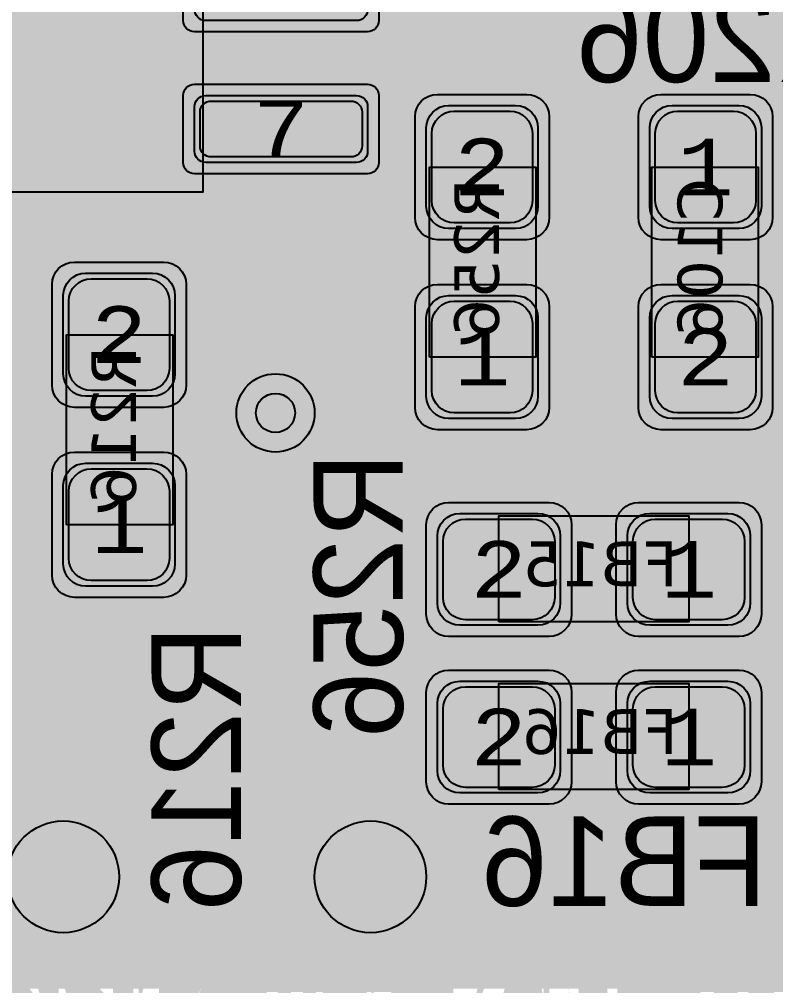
# Model space of a CAD drawing. Extents: x -98 to 119, y -207 to 98.
# Drawn here: x -21.89 to -15.12, y 32.78 to 41.42 of the extents above; entities that cross this region are included whole.
import ezdxf
from ezdxf.enums import TextEntityAlignment as Align

# ---------------------------------------------------------------- set-up
doc = ezdxf.new("R2010")
doc.units = 0
doc.header["$MEASUREMENT"] = 0
for name, color, linetype in [('ASSEMBLY_OUTLINES_BTM', 191, 'CONTINUOUS'), ('ASSEMBLY_PART_NUMBERS_BTM', 191, 'CONTINUOUS'), ('ASSEMBLY_PART_NUMBERS_TOP', 102, 'CONTINUOUS'), ('ASSEMBLY_REF_DES_BTM', 191, 'CONTINUOUS'), ('BOARD_OUTLINE', 10, 'CONTINUOUS'), ('DRILL_DRAWING', 21, 'CONTINUOUS'), ('GENERATED_SILKSCREEN_BTM', 255, 'CONTINUOUS'), ('MANUFACTURING_OUTLINES', 10, 'CONTINUOUS'), ('MOUNTING_HOLES_LAYER_BOT17', 42, 'CONTINUOUS'), ('MOUNTING_HOLES_LAYER_TOP', 42, 'CONTINUOUS'), ('PART_PADS_SMD_BTM', 230, 'CONTINUOUS'), ('PIN_NUMBERS_BTM', 8, 'CONTINUOUS'), ('PIN_NUMBERS_TOP', 8, 'CONTINUOUS'), ('PLACEMENT_OUTLINES_BTM', 222, 'CONTINUOUS'), ('PLANE_DATA_LAYER_BOTTOM', 230, 'CONTINUOUS'), ('PLANE_SHAPES_LAYER_BOTTOM', 230, 'CONTINUOUS'), ('PLANE_SHAPES_LAYER_TOP', 150, 'CONTINUOUS'), ('ROUTE_BORDER', 151, 'CONTINUOUS'), ('SILKSCREEN_OUTLINES_BTM', 211, 'CONTINUOUS'), ('SILKSCREEN_REF_DES_BTM', 211, 'CONTINUOUS'), ('SOLDERMASK_PADS_BTM', 12, 'CONTINUOUS'), ('SOLDERPASTE_PADS_BTM', 12, 'CONTINUOUS'), ('TRACES_LAYER_BOTTOM', 230, 'CONTINUOUS'), ('TRACES_LAYER_TOP', 150, 'CONTINUOUS'), ('VIA_HOLES_LAYER_BOTTOM', 30, 'CONTINUOUS'), ('VIA_HOLES_LAYER_TOP', 30, 'CONTINUOUS'), ('VIA_PADS_LAYER_BOTTOM', 230, 'CONTINUOUS'), ('VIA_PADS_LAYER_TOP', 150, 'CONTINUOUS')]:
    doc.layers.add(name, color=color, linetype=linetype)
doc.styles.add('COURIER_NEW', font='COUR.TTF')
doc.styles.add('VERDANA', font='verdana.TTF')
doc.styles.add('VERIBEST_GERBER_0', font='txt')

msp = doc.modelspace()

# ---------------------------------------------------------------- hatches: boundary and pattern name
at = {"layer": 'MOUNTING_HOLES_LAYER_BOT17'}
h = msp.add_hatch(color=256, dxfattribs=at)
edge = h.paths.add_edge_path()
edge.add_arc((-21.5, 33.75), 0.5, 0, 360)
h = msp.add_hatch(color=256, dxfattribs=at)
edge = h.paths.add_edge_path()
edge.add_arc((-18.75, 33.75), 0.5, 0, 360)
at = {"layer": 'MOUNTING_HOLES_LAYER_TOP'}
h = msp.add_hatch(color=256, dxfattribs=at)
edge = h.paths.add_edge_path()
edge.add_arc((-21.5, 33.75), 0.5, 0, 360)
h = msp.add_hatch(color=256, dxfattribs=at)
edge = h.paths.add_edge_path()
edge.add_arc((-18.75, 33.75), 0.5, 0, 360)
at = {"layer": 'PLANE_DATA_LAYER_BOTTOM'}
h = msp.add_hatch(color=256, dxfattribs=at)
h.paths.add_polyline_path([(-96.5, 0, -1), (96.5, 0, -1)], flags=0)
h.paths.add_polyline_path([(92.251979, -7.43598, 0.72698816), (92.479659, -3.637852, -0.30860979), (92.431259, -3.566904, -0.00963525), (92.431316, -3.563968, 0.00963501), (92.5, -0.000006), (92.5, 0.000001, 0.05332526), (90.407665, 19.562826, -0.05332692), (90.405941, 19.578942), (90.405941, 19.578943, -0.23821791), (90.436919, 19.640273, 0.66175504), (89.584154, 23.221888, -0.29529758), (89.523137, 23.277841, 0.02240102), (87.08146, 31.194059, -0.0862063), (87.076996, 31.219756), (87.076996, 31.219757, -0.21018391), (87.101696, 31.275919, 0.67938251), (85.774921, 34.749845, -0.30186499), (85.705267, 34.797373, 0.04791583), (77.514669, 50.475005, -0.14530744), (77.502324, 50.516585, -0.1239887), (77.511414, 50.552678, 0.60660899), (75.516892, 53.486368, -0.27423899), (75.44586, 53.517962, 0.02152308), (70.565432, 59.806101, -0.17759524), (70.547363, 59.855368), (70.547363, 59.855369, -0.1118333), (70.5548, 59.888203, 0.66175545), (68.116894, 62.64715, -0.29529737), (68.036725, 62.667806, 0.05833458), (51.722715, 76.687749, -0.24933783), (51.689123, 76.750923), (51.689123, 76.750924, -0.06075989), (51.691357, 76.76924, 0.7149664), (48.509213, 78.818582, -0.31487112), (48.42205, 78.81342, 0.02280668), (41.042088, 82.896302, -0.28513695), (40.999698, 82.964591), (40.999698, 82.964596, -0.00424702), (40.999709, 82.965891, 0.64704661), (37.697353, 84.5176, -0.28975486), (37.616734, 84.505806, 0.05294354), (19.031563, 90.52099, -0.30833592), (18.972104, 90.582877, 0.69698225), (15.284156, 91.27756, -0.30833961), (15.206255, 91.241547, 0.02237069), (6.993138, 92.235275, -0.31520437), (6.925536, 92.290658, 0.71588806), (3.14462, 92.496703, -0.31520526), (3.0714, 92.448994, 0.06346806), (-20.215283, 90.264015, -0.32014225), (-20.296827, 90.298428, 0.72963938), (-23.995319, 89.386755, -0.32014403), (-24.051528, 89.318386, 0.01866354), (-30.645576, 87.275991, -0.30986574), (-30.72878, 87.298418, 0.70117084), (-34.249879, 85.978007, -0.00275269), (-34.249874, 85.977168, -0.30685575), (-34.29782, 85.9064, 0.04916641), (-50.410548, 77.556603, -0.32354836), (-50.499711, 77.561018, 0.73921276), (-53.660594, 75.408706, -0.07516987), (-53.657188, 75.386179), (-53.657188, 75.386178, -0.24247942), (-53.68916, 75.324127, 0.01996774), (-59.527063, 70.80098, -0.29848709), (-59.610009, 70.791065, 0.55672441), (-62.5, 69), (-62.5, 68.999999, 0.08270852), (-62.392031, 68.351756, -0.29848757), (-62.412702, 68.270818, 0.06718659), (-78.279974, 49.27977, -0.27781781), (-78.350169, 49.24438, 0.43635087), (-80.5, 47.25), (-80.5, 47.249999, 0.14146633), (-80.192238, 46.184011, -0.14146588), (-80.180512, 46.143397), (-80.180512, 46.143396, -0.13119073), (-80.190652, 46.105416, 0.01929482), (-83.506407, 39.786053, -0.3122068), (-83.581614, 39.742899, 0.43912347), (-85.75, 37.75, 0.20482962), (-85.131688, 36.303992, -0.20483071), (-85.10813, 36.248899), (-85.10813, 36.248898, -0.10091901), (-85.114214, 36.219062, 0.04809776), (-90.466303, 19.289839, -0.31487042), (-90.530154, 19.230281, 0.71496565), (-91.24073, 15.512631, -0.26937831), (-91.202277, 15.446437), (-91.202277, 15.446436, -0.04192983), (-91.203345, 15.433723, 0.01884133), (-92.106444, 8.523669, -0.32827121), (-92.166453, 8.456161, 0.35402801), (-93.75, 6.5), (-93.75, 6.499999, 0.3147083), (-92.438077, 4.622088, -0.31470689), (-92.388093, 4.55054), (-92.388093, 4.550537, -0.01228575), (-92.388185, 4.546794, 0.01229418), (-92.5, 0.00001), (-92.5, -0.000004, 0.05293339), (-90.438132, -19.421494, -0.32940864), (-90.475468, -19.504015, 0.27173254), (-91.5, -21.25, 0.40159771), (-89.586502, -23.248128, -0.32940451), (-89.516056, -23.305059, 0.02130735), (-87.207653, -30.839509, -0.32217733), (-87.232533, -30.924924, 0.23066593), (-88, -32.499999), (-88, -32.5, 0.43149503), (-85.882787, -34.496562, -0.3221788), (-85.807634, -34.544174, 0.04801617), (-77.643233, -50.277018, -0.30387878), (-77.644537, -50.3618, 0.152519), (-78, -51.499999), (-78, -51.5, 0.48198292), (-75.552374, -53.449264, -0.30388342), (-75.473145, -53.479475, 0.02199125), (-70.483925, -59.90214, -0.3186215), (-70.47622, -59.989968, 0.72539906), (-67.952631, -62.834176, -0.31862421), (-67.866344, -62.852281, 0.06239253), (-50.265124, -77.650932, -0.25435623), (-50.230332, -77.714899), (-50.230332, -77.7149, -0.03445317), (-50.231054, -77.725364, 0.03445193), (-50.25, -78), (-50.25, -78.000001, 0.60330822), (-47.119729, -79.649997, -0.29136265), (-47.037917, -79.64725, 0.02294124), (-39.54278, -83.621879, -0.2900128), (-39.499155, -83.690765), (-39.499155, -83.690766, -0.00713035), (-39.499186, -83.692939, 0.00713296), (-39.5, -83.749994), (-39.5, -83.75, 0.65808296), (-36.126004, -85.203319, -0.29776298), (-36.043963, -85.188513, 0.04901634), (-18.771876, -90.575199, -0.30186131), (-18.712566, -90.635139, 0.67938177), (-15.056336, -91.31372, -0.30186438), (-14.979467, -91.279054, 0.02174912), (-6.993138, -92.235275, -0.31520437), (-6.925536, -92.290658, 0.71588806), (-3.14462, -92.496703, -0.31520526), (-3.0714, -92.448994, 0.06250827), (19.869968, -90.340657, -0.3455664), (19.954737, -90.381493, 0.79435682), (23.75, -89.500001), (23.75, -89.499973, 0.00508686), (23.749586, -89.459281, -0.34558849), (23.806159, -89.384097, 0.02146945), (31.383958, -87.013201, -0.31444693), (31.468175, -87.035889, 0.70013084), (35, -85.75), (35, -85.749988, 0.00909926), (34.998675, -85.677212, -0.00905723), (34.998625, -85.674452), (34.998625, -85.674439, -0.3044722), (35.045955, -85.60392, 0.04798546), (50.721249, -77.353765, -0.31444166), (50.808431, -77.356288, 0.61621831), (54, -75.75), (54, -75.749999, 0.06775817), (53.927211, -75.215343, -0.06775352), (53.924438, -75.194974), (53.924438, -75.194973, -0.24153729), (53.95619, -75.13308, 0.02236582), (60.452055, -70.01285, -0.31311155), (60.538488, -70.003709, 0.71009535), (63.344013, -67.475653, -0.09971759), (63.33807, -67.446151), (63.33807, -67.44615, -0.20692806), (63.362073, -67.390635, 0.05820555), (77.187807, -50.973449, -0.31748667), (77.269693, -50.94147, 0.72222414), (79.294241, -47.729048, -0.17387366), (79.276877, -47.680625, -0.13609457), (79.287761, -47.641379, 0.02052348), (82.926938, -40.980152, -0.3530032), (83.013777, -40.939997, 0.48811211), (85.5, -39), (85.5, -38.999999, 0.2400736), (84.675602, -37.381988, -0.24007295), (84.644192, -37.320342), (84.644192, -37.320341, -0.10410562), (84.650658, -37.289623, 0.05054674), (90.411157, -19.546683, -0.32146983), (90.476988, -19.487077, 0.38127918), (92.25, -17.5, 0.2751437), (91.203224, -15.741772, -0.27514249), (91.163342, -15.674784), (91.163342, -15.674783, -0.04255495), (91.164442, -15.661882, 0.02223578), (92.195155, -7.50356, -0.31919634)], flags=0)
at = {"layer": 'PLANE_SHAPES_LAYER_BOTTOM'}
h = msp.add_hatch(color=256, dxfattribs=at)
h.paths.add_polyline_path([(-96.5, 0, -1), (96.5, 0, -1)], flags=0)
h.paths.add_polyline_path([(-92.5, 0, -1), (92.5, 0, -1)], flags=0)
at = {"layer": 'PLANE_SHAPES_LAYER_TOP'}
h = msp.add_hatch(color=256, dxfattribs=at)
h.paths.add_polyline_path([(-96.31345, 0, -1), (96.81345, 0, -1)], flags=0)
h.paths.add_polyline_path([(-92.25, 0, -1), (92.75, 0, -1)], flags=0)
h = msp.add_hatch(color=256, dxfattribs=at)
h.paths.add_polyline_path([(1.75, 32.75), (-50, 32.75), (-50, 35), (-37.5, 47.5), (-31.5, 47.5), (-22, 57), (-19, 57), (-19, 52), (-15, 48), (-7.5, 48), (-6, 49.5), (-0.25, 49.5), (-0.25, 38), (1.75, 38)])
h.paths.add_polyline_path([(-26.75, 43.25), (-26.75, 45.25), (-17.5, 45.25), (-17.5, 43.25)], flags=16)
at = {"layer": 'VIA_HOLES_LAYER_BOTTOM'}
h = msp.add_hatch(color=256, dxfattribs=at)
edge = h.paths.add_edge_path()
edge.add_arc((-19.6, 37.9), 0.175, 0, 360)
at = {"layer": 'VIA_HOLES_LAYER_TOP'}
h = msp.add_hatch(color=256, dxfattribs=at)
edge = h.paths.add_edge_path()
edge.add_arc((-19.6, 37.9), 0.175, 0, 360)

# ---------------------------------------------------------------- linework, layer by layer
at = {"layer": 'ASSEMBLY_OUTLINES_BTM', "const_width": 0.2}
msp.add_lwpolyline([(-24.25, 39.875), (-24.25, 48.625), (-20.25, 48.625), (-20.25, 39.875)], close=True, dxfattribs=at)
at = {"layer": 'ASSEMBLY_OUTLINES_BTM'}
for points in [[(-18.22, 38.4), (-18.22, 40.1), (-17.27, 40.1), (-17.27, 38.4)], [(-16.23, 38.4), (-16.23, 40.1), (-15.28, 40.1), (-15.28, 38.4)], [(-21.47, 36.9), (-21.47, 38.6), (-20.52, 38.6), (-20.52, 36.9)], [(-17.6, 36.03), (-17.6, 36.98), (-15.9, 36.98), (-15.9, 36.03)], [(-17.6, 34.53), (-17.6, 35.48), (-15.9, 35.48), (-15.9, 34.53)]]:
    msp.add_lwpolyline(points, close=True, dxfattribs=at)
at = {"layer": 'BOARD_OUTLINE', "const_width": 0.1}
msp.add_lwpolyline([(-97.5, 0, -1), (97.5, 0, -1)], format="xyb", close=True, dxfattribs=at)
at = {"layer": 'GENERATED_SILKSCREEN_BTM', "const_width": 0.15}
for points in [[(-16.0028, 41.5128), (-16.0028, 40.98), (-16.05, 40.94), (-16.4372, 41.5712), (-16.3844, 41.6136), (-16.126, 41.6136), (-16.0028, 41.5128)], [(-16.7588, 41.5128), (-16.7588, 41.2256), (-16.8676, 41.3144), (-16.8708, 41.3152), (-16.8724, 41.316), (-16.8732, 41.316), (-16.8732, 41.3168), (-16.8772, 41.3176), (-17.1468, 41.3176), (-17.15, 41.3168), (-17.15, 41.316), (-17.1516, 41.316), (-17.154, 41.3152), (-17.1564, 41.3144), (-17.2916, 41.2056), (-17.2924, 41.2032), (-17.294, 41.2024), (-17.2948, 41.2016), (-17.2948, 41.2), (-17.2964, 41.1944), (-17.2972, 41.192), (-17.2972, 40.972), (-17.2964, 40.968), (-17.2948, 40.9648), (-17.294, 40.9616), (-17.2916, 40.9592), (-17.1572, 40.8496), (-17.1532, 40.848), (-17.1524, 40.8472), (-17.15, 40.8472), (-17.1492, 40.8464), (-17.1484, 40.8464), (-17.1468, 40.8464), (-16.8772, 40.8464), (-16.874, 40.8472), (-16.8708, 40.848), (-16.8676, 40.8496), (-16.7332, 40.9592), (-16.7308, 40.9608), (-16.73, 40.9616), (-16.7284, 40.964), (-16.7268, 40.9696), (-16.726, 40.972), (-16.726, 41.5208)], [(-16.5412, 41.5208), (-16.5412, 40.972), (-16.5404, 40.9696), (-16.5388, 40.964), (-16.538, 40.9624), (-16.5356, 40.9592), (-16.4012, 40.8496), (-16.398, 40.8488), (-16.3956, 40.848), (-16.3948, 40.8472), (-16.3932, 40.8464), (-16.3908, 40.8464), (-16.1212, 40.8464), (-16.118, 40.8472), (-16.1148, 40.848), (-16.1116, 40.8496), (-15.9772, 40.9592), (-15.9748, 40.9608), (-15.974, 40.9616), (-15.9724, 40.964), (-15.9708, 40.9696), (-15.97, 40.972), (-15.97, 41.5208)], [(-16.0756, 40.9192), (-16.126, 40.8792), (-16.3844, 40.8792), (-16.5092, 40.98), (-16.5092, 41.5128), (-16.462, 41.5504), (-16.0756, 40.9192)], [(-15.7852, 41.5208), (-15.7852, 41.4112), (-15.7844, 41.408), (-15.7828, 41.4032), (-15.782, 41.3992), (-15.7796, 41.3976), (-15.2468, 40.9648), (-15.2468, 40.8792), (-15.7692, 40.8792), (-15.7748, 40.8776), (-15.7796, 40.8744), (-15.782, 40.8688), (-15.7828, 40.8624), (-15.782, 40.8568), (-15.7796, 40.8512), (-15.7748, 40.848), (-15.7692, 40.8464), (-15.23, 40.8464), (-15.2236, 40.848), (-15.2196, 40.852), (-15.2156, 40.856), (-15.214, 40.8624), (-15.214, 40.972), (-15.2148, 40.9744), (-15.2164, 40.98), (-15.218, 40.9824), (-15.2188, 40.984), (-15.2212, 40.9856), (-15.7532, 41.4192), (-15.7532, 41.5128)], [(-16.7588, 41.184), (-16.7588, 40.98), (-16.882, 40.8792), (-17.1404, 40.8792), (-17.2652, 40.98), (-17.2652, 41.184), (-17.1404, 41.2856), (-16.882, 41.2856), (-16.7588, 41.184)], [(-14.7304, 37.6436), (-15.2528, 37.6436), (-15.2584, 37.6452), (-15.2632, 37.6484), (-15.2656, 37.654), (-15.2664, 37.6596), (-15.2656, 37.666), (-15.2632, 37.6708), (-15.2584, 37.6748), (-15.2528, 37.6764), (-14.7128, 37.6764)], [(-18.9592, 36.8756), (-18.9608, 36.8732), (-18.9648, 36.8724), (-18.9688, 36.87), (-18.9728, 36.87), (-19.1376, 36.87), (-19.1416, 36.87), (-19.144, 36.8724), (-19.1464, 36.8724), (-19.1472, 36.8732), (-19.148, 36.874), (-19.1504, 36.8756), (-19.26, 37.0116), (-19.2616, 37.0156), (-19.2624, 37.018), (-19.2632, 37.022), (-19.2632, 37.4252), (-19.2616, 37.4324), (-19.2576, 37.4364), (-19.2528, 37.4412), (-19.2472, 37.4428), (-18.4792, 37.4428), (-18.4728, 37.4412), (-18.4688, 37.4372), (-18.4664, 37.4324), (-18.4656, 37.4268), (-18.4664, 37.4204), (-18.4688, 37.4148), (-18.4728, 37.4108), (-18.4792, 37.4092), (-18.8472, 37.4092), (-18.8472, 37.0332), (-18.4744, 36.902), (-18.4688, 36.8988), (-18.4656, 36.8932), (-18.4648, 36.8868), (-18.4664, 36.882), (-18.4688, 36.8772), (-18.4736, 36.8732), (-18.4784, 36.8708), (-18.4848, 36.8724), (-18.8576, 37.0036), (-18.9592, 36.8756)], [(-19.2304, 37.4092), (-19.2304, 37.026), (-19.1296, 36.902), (-18.9808, 36.902), (-18.8792, 37.026), (-18.8792, 37.4092), (-19.2304, 37.4092)], [(-14.848, 36.8764), (-15.1176, 36.8764), (-15.1192, 36.8764), (-15.1208, 36.8772), (-15.1216, 36.8772), (-15.1232, 36.878), (-15.1248, 36.878), (-15.128, 36.8796), (-15.2632, 36.99), (-15.2656, 36.9924), (-15.2664, 36.994), (-15.268, 36.9988), (-15.2688, 37.002), (-15.2688, 37.2756), (-15.268, 37.2788), (-15.2664, 37.2836), (-15.2664, 37.2852), (-15.2648, 37.286), (-15.264, 37.2876), (-15.2632, 37.2892), (-15.128, 37.398), (-15.124, 37.3996), (-15.1208, 37.4004), (-15.1176, 37.4012), (-14.848, 37.4012)], [(-14.8536, 37.3692), (-15.112, 37.3692), (-15.2368, 37.2676), (-15.2368, 37.01), (-15.112, 36.91), (-14.8536, 36.91)], [(-19.26, 36.2548), (-19.1504, 36.1204), (-19.1464, 36.118), (-19.1432, 36.1172), (-19.1408, 36.1156), (-19.1376, 36.1148), (-19.028, 36.1148), (-19.0256, 36.1156), (-19.02, 36.1172), (-19.016, 36.118), (-19.0144, 36.1204), (-18.5816, 36.6532), (-18.496, 36.6532), (-18.496, 36.1308), (-18.4944, 36.1252), (-18.4912, 36.1204), (-18.4856, 36.118), (-18.4792, 36.1172), (-18.4736, 36.118), (-18.468, 36.1204), (-18.4648, 36.1252), (-18.4632, 36.1308), (-18.4632, 36.67), (-18.4648, 36.6764), (-18.4688, 36.6804), (-18.4728, 36.6844), (-18.4792, 36.686), (-18.5888, 36.686), (-18.5912, 36.6852), (-18.5968, 36.6836), (-18.5992, 36.682), (-18.6008, 36.6804), (-18.6024, 36.6788), (-19.036, 36.1468), (-19.1296, 36.1468), (-19.2304, 36.2716), (-19.2304, 36.53), (-19.124, 36.6604), (-19.1224, 36.666), (-19.1232, 36.6708), (-19.1256, 36.6764), (-19.1304, 36.6796), (-19.1352, 36.6828), (-19.1408, 36.6836), (-19.1464, 36.6828), (-19.1504, 36.6788), (-19.26, 36.5444), (-19.2608, 36.5412), (-19.2616, 36.5388), (-19.2624, 36.538), (-19.2632, 36.5348), (-19.2632, 36.2652), (-19.2624, 36.262), (-19.2624, 36.2612), (-19.2616, 36.2604), (-19.2608, 36.258), (-19.26, 36.2548)], [(-20.4092, 35.3252), (-20.4108, 35.3228), (-20.4148, 35.322), (-20.4188, 35.3196), (-20.4228, 35.3196), (-20.5876, 35.3196), (-20.5916, 35.3196), (-20.594, 35.322), (-20.5964, 35.322), (-20.5972, 35.3228), (-20.598, 35.3236), (-20.6004, 35.3252), (-20.71, 35.4612), (-20.7116, 35.4652), (-20.7124, 35.4676), (-20.7132, 35.4716), (-20.7132, 35.8748), (-20.7116, 35.882), (-20.7076, 35.886), (-20.7028, 35.8908), (-20.6972, 35.8924), (-19.9292, 35.8924), (-19.9228, 35.8908), (-19.9188, 35.8868), (-19.9164, 35.882), (-19.9156, 35.8764), (-19.9164, 35.87), (-19.9188, 35.8644), (-19.9228, 35.8604), (-19.9292, 35.8588), (-20.2972, 35.8588), (-20.2972, 35.4828), (-19.9244, 35.3516), (-19.9188, 35.3484), (-19.9156, 35.3428), (-19.9148, 35.3364), (-19.9164, 35.3316), (-19.9188, 35.3268), (-19.9236, 35.3228), (-19.9284, 35.3204), (-19.9348, 35.322), (-20.3076, 35.4532), (-20.4092, 35.3252)], [(-18.988, 35.7796), (-18.9872, 35.7828), (-18.9864, 35.7852), (-18.9848, 35.7884), (-18.8968, 35.8972), (-19.2304, 35.8972), (-19.2304, 35.3748), (-19.232, 35.3692), (-19.2352, 35.3644), (-19.2408, 35.362), (-19.2464, 35.3612), (-19.2528, 35.362), (-19.2584, 35.3644), (-19.2616, 35.3692), (-19.2632, 35.3748), (-19.2632, 35.9148), (-19.2616, 35.9204), (-19.2576, 35.9244), (-19.2528, 35.9292), (-19.2472, 35.9308), (-18.8624, 35.9308), (-18.8568, 35.93), (-18.8528, 35.9276), (-18.8504, 35.9244), (-18.8488, 35.9188), (-18.8472, 35.9148), (-18.8464, 35.9116), (-18.8472, 35.9076), (-18.8496, 35.9044), (-18.956, 35.774), (-18.956, 35.5156), (-18.8544, 35.3908), (-18.5968, 35.3908), (-18.4968, 35.5156), (-18.4968, 35.774), (-18.6024, 35.9044), (-18.6048, 35.91), (-18.6048, 35.9148), (-18.6016, 35.9196), (-18.5976, 35.9244), (-18.592, 35.9276), (-18.5864, 35.9284), (-18.5832, 35.9284), (-18.5808, 35.9276), (-18.5768, 35.9236), (-18.4664, 35.7884), (-18.4648, 35.786), (-18.4648, 35.7828), (-18.4632, 35.7796), (-18.4632, 35.51), (-18.4632, 35.5076), (-18.464, 35.5068), (-18.464, 35.506), (-18.4648, 35.5044), (-18.4648, 35.5028), (-18.4664, 35.4996), (-18.5768, 35.3644), (-18.5792, 35.362), (-18.5808, 35.3612), (-18.5856, 35.3596), (-18.5888, 35.3588), (-18.8624, 35.3588), (-18.8656, 35.3596), (-18.8704, 35.3612), (-18.872, 35.3612), (-18.8728, 35.362), (-18.8744, 35.3636), (-18.876, 35.3644), (-18.9848, 35.4996), (-18.9864, 35.5036), (-18.9872, 35.506), (-18.988, 35.51), (-18.988, 35.7796)], [(-20.6804, 35.8588), (-20.6804, 35.4756), (-20.5796, 35.3516), (-20.4308, 35.3516), (-20.3292, 35.4756), (-20.3292, 35.8588), (-20.6804, 35.8588)], [(-20.71, 34.7044), (-20.6004, 34.57), (-20.5964, 34.5676), (-20.5932, 34.5668), (-20.5908, 34.5652), (-20.5876, 34.5644), (-20.478, 34.5644), (-20.4756, 34.5652), (-20.47, 34.5668), (-20.466, 34.5676), (-20.4644, 34.57), (-20.0316, 35.1028), (-19.946, 35.1028), (-19.946, 34.5804), (-19.9444, 34.5748), (-19.9412, 34.57), (-19.9356, 34.5676), (-19.9292, 34.5668), (-19.9236, 34.5676), (-19.918, 34.57), (-19.9148, 34.5748), (-19.9132, 34.5804), (-19.9132, 35.1196), (-19.9148, 35.126), (-19.9188, 35.13), (-19.9228, 35.134), (-19.9292, 35.1356), (-20.0388, 35.1356), (-20.0412, 35.1348), (-20.0468, 35.1332), (-20.0492, 35.1316), (-20.0508, 35.13), (-20.0524, 35.1284), (-20.486, 34.5964), (-20.5796, 34.5964), (-20.6804, 34.7212), (-20.6804, 34.9796), (-20.574, 35.11), (-20.5724, 35.1156), (-20.5732, 35.1204), (-20.5756, 35.126), (-20.5804, 35.1292), (-20.5852, 35.1324), (-20.5908, 35.1332), (-20.5964, 35.1324), (-20.6004, 35.1284), (-20.71, 34.994), (-20.7108, 34.9908), (-20.7116, 34.9884), (-20.7124, 34.9876), (-20.7132, 34.9844), (-20.7132, 34.7148), (-20.7124, 34.7116), (-20.7124, 34.7108), (-20.7116, 34.71), (-20.7108, 34.7076), (-20.71, 34.7044)], [(-19.26, 34.7428), (-19.1504, 34.6084), (-19.1464, 34.6044), (-19.14, 34.6036), (-19.136, 34.6044), (-19.1312, 34.606), (-19.128, 34.6084), (-19.1248, 34.6124), (-19.1224, 34.6164), (-19.1216, 34.6204), (-19.1216, 34.6244), (-19.124, 34.6276), (-19.2304, 34.7588), (-19.2304, 35.018), (-19.1296, 35.1412), (-18.8424, 35.1412), (-18.9312, 35.0324), (-18.932, 35.0292), (-18.9328, 35.0276), (-18.9328, 35.0268), (-18.9336, 35.0268), (-18.9344, 35.0228), (-18.9344, 34.7532), (-18.9336, 34.75), (-18.9328, 34.7492), (-18.9328, 34.7484), (-18.932, 34.746), (-18.9312, 34.7428), (-18.8224, 34.6084), (-18.82, 34.6076), (-18.8192, 34.606), (-18.8184, 34.6052), (-18.8168, 34.6052), (-18.8112, 34.6036), (-18.8088, 34.6028), (-18.5888, 34.6028), (-18.5848, 34.6036), (-18.5816, 34.6052), (-18.5784, 34.606), (-18.576, 34.6084), (-18.4664, 34.7428), (-18.4648, 34.7468), (-18.464, 34.7476), (-18.464, 34.7492), (-18.4632, 34.7508), (-18.4632, 34.7516), (-18.4632, 34.7532), (-18.4632, 35.0228), (-18.464, 35.026), (-18.4648, 35.0292), (-18.4664, 35.0324), (-18.576, 35.1668), (-18.5776, 35.1684), (-18.5784, 35.17), (-18.5808, 35.1716), (-18.5864, 35.1732), (-18.5888, 35.174), (-19.1376, 35.174), (-19.1416, 35.1732), (-19.1448, 35.1716), (-19.1464, 35.17), (-19.148, 35.1684), (-19.1504, 35.1668), (-19.26, 35.0324), (-19.2608, 35.0292), (-19.2616, 35.0268), (-19.2624, 35.026), (-19.2632, 35.0228), (-19.2632, 34.7532), (-19.2624, 34.75), (-19.2624, 34.7492), (-19.2616, 34.7484), (-19.2608, 34.746), (-19.26, 34.7428)], [(-18.8008, 35.1412), (-18.5968, 35.1412), (-18.496, 35.018), (-18.496, 34.7596), (-18.5968, 34.6348), (-18.8008, 34.6348), (-18.9024, 34.7596), (-18.9024, 35.018), (-18.8008, 35.1412)], [(-16.9348, 33.5092), (-16.9284, 33.5076), (-16.9244, 33.5044), (-16.9228, 33.4988), (-16.922, 33.4924), (-16.9228, 33.4868), (-16.9244, 33.4812), (-16.9284, 33.4772), (-16.9348, 33.4764), (-17.2468, 33.4764), (-17.2524, 33.4772), (-17.2572, 33.4812), (-17.2596, 33.4868), (-17.2604, 33.4924), (-17.2596, 33.4988), (-17.2572, 33.5044), (-17.2524, 33.5076), (-17.2468, 33.5092), (-17.106, 33.5092), (-17.106, 34.2604), (-17.1052, 34.266), (-17.1028, 34.27), (-17.0988, 34.2724), (-17.0932, 34.2732), (-17.0892, 34.274), (-17.0852, 34.274), (-17.082, 34.2724), (-17.0788, 34.2692), (-16.9228, 34.05), (-16.9212, 34.0468), (-16.9204, 34.0444), (-16.9204, 34.0388), (-16.9228, 34.034), (-16.9268, 34.03), (-16.9316, 34.0268), (-16.9372, 34.0252), (-16.9404, 34.0252), (-16.9428, 34.026), (-16.9468, 34.0308), (-17.0748, 34.21), (-17.0748, 33.5092), (-16.9348, 33.5092)], [(-19.946, 34.2644), (-19.9444, 34.2708), (-19.9412, 34.274), (-19.9356, 34.2764), (-19.9292, 34.2772), (-19.9236, 34.2764), (-19.918, 34.274), (-19.914, 34.2708), (-19.9132, 34.2644), (-19.9132, 33.9524), (-19.914, 33.9468), (-19.918, 33.942), (-19.9236, 33.9396), (-19.9292, 33.9388), (-19.9356, 33.9396), (-19.9412, 33.942), (-19.9444, 33.9468), (-19.946, 33.9524), (-19.946, 34.0932), (-20.6972, 34.0932), (-20.7028, 34.094), (-20.7068, 34.0964), (-20.7092, 34.1004), (-20.71, 34.106), (-20.7108, 34.11), (-20.7108, 34.114), (-20.7092, 34.1172), (-20.706, 34.1204), (-20.4868, 34.2764), (-20.4812, 34.2788), (-20.4756, 34.2788), (-20.4708, 34.2764), (-20.4668, 34.2724), (-20.4636, 34.2676), (-20.462, 34.262), (-20.462, 34.2588), (-20.4636, 34.2564), (-20.4652, 34.254), (-20.4676, 34.2524), (-20.6468, 34.1244), (-19.946, 34.1244), (-19.946, 34.2644)], [(-17.9788, 34.2732), (-18.1132, 34.1636), (-18.1164, 34.1596), (-18.118, 34.1532), (-18.1172, 34.1484), (-18.1156, 34.1444), (-18.1132, 34.1412), (-18.1092, 34.138), (-18.1052, 34.1356), (-18.1012, 34.1348), (-18.0972, 34.1348), (-18.094, 34.1372), (-17.9628, 34.2436), (-17.7036, 34.2436), (-17.5804, 34.1428), (-17.5804, 33.8556), (-17.6892, 33.9444), (-17.6924, 33.9452), (-17.694, 33.946), (-17.6948, 33.946), (-17.6948, 33.9468), (-17.6988, 33.9476), (-17.9684, 33.9476), (-17.9716, 33.9468), (-17.9716, 33.946), (-17.9732, 33.946), (-17.9756, 33.9452), (-17.978, 33.9444), (-18.1132, 33.8356), (-18.114, 33.8332), (-18.1156, 33.8324), (-18.1164, 33.8316), (-18.1164, 33.83), (-18.118, 33.8244), (-18.1188, 33.822), (-18.1188, 33.602), (-18.118, 33.598), (-18.1164, 33.5948), (-18.1156, 33.5916), (-18.1132, 33.5892), (-17.9788, 33.4796), (-17.9748, 33.478), (-17.974, 33.4772), (-17.9716, 33.4772), (-17.9708, 33.4764), (-17.97, 33.4764), (-17.9684, 33.4764), (-17.6988, 33.4764), (-17.6956, 33.4772), (-17.6924, 33.478), (-17.6892, 33.4796), (-17.5548, 33.5892), (-17.5524, 33.5908), (-17.5516, 33.5916), (-17.55, 33.594), (-17.5484, 33.5996), (-17.5476, 33.602), (-17.5476, 34.1508), (-17.5484, 34.1548), (-17.55, 34.158), (-17.5516, 34.1596), (-17.5524, 34.1612), (-17.5548, 34.1636), (-17.6892, 34.2732), (-17.6924, 34.274), (-17.694, 34.2748), (-17.6956, 34.2756), (-17.6988, 34.2764), (-17.9684, 34.2764), (-17.9716, 34.2756), (-17.9732, 34.2748), (-17.9756, 34.274), (-17.9788, 34.2732)], [(-16.6084, 34.1564), (-16.5052, 34.2708), (-16.4996, 34.2748), (-16.494, 34.2764), (-16.0788, 34.2764), (-16.0732, 34.2748), (-16.0684, 34.2708), (-16.0644, 34.266), (-16.0628, 34.2604), (-16.0628, 33.9108), (-16.0628, 33.9084), (-16.0628, 33.906), (-16.0628, 33.4924), (-16.0644, 33.4868), (-16.0684, 33.4812), (-16.0732, 33.4772), (-16.0788, 33.4764), (-16.4988, 33.4764), (-16.63, 33.5908), (-16.6332, 33.5956), (-16.6348, 33.602), (-16.6348, 33.7732), (-16.5172, 33.906), (-16.6012, 33.9732), (-16.6036, 33.9764), (-16.606, 33.9804), (-16.6076, 33.9844), (-16.6084, 33.9868), (-16.6084, 34.1564)], [(-15.8628, 34.2436), (-15.8684, 34.2452), (-15.8732, 34.2484), (-15.8756, 34.254), (-15.8764, 34.2596), (-15.8756, 34.266), (-15.8732, 34.2708), (-15.8684, 34.2748), (-15.8628, 34.2764), (-15.3228, 34.2764), (-15.3172, 34.2748), (-15.3124, 34.2708), (-15.3084, 34.266), (-15.3068, 34.2604), (-15.3068, 33.4924), (-15.3084, 33.4868), (-15.3124, 33.482), (-15.3172, 33.4796), (-15.3228, 33.4788), (-15.3292, 33.4796), (-15.3348, 33.482), (-15.3388, 33.4868), (-15.3404, 33.4924), (-15.3404, 33.8964), (-15.7028, 33.8964), (-15.7084, 33.8972), (-15.7132, 33.9012), (-15.7156, 33.9068), (-15.7164, 33.9124), (-15.7156, 33.918), (-15.7132, 33.9236), (-15.7084, 33.9276), (-15.7028, 33.9292), (-15.3404, 33.9292), (-15.3404, 34.2436), (-15.8628, 34.2436)], [(-16.0964, 34.2436), (-16.486, 34.2436), (-16.5756, 34.1436), (-16.5756, 33.9956), (-16.4868, 33.9244), (-16.0964, 33.9244), (-16.0964, 34.2436)], [(-17.5804, 33.814), (-17.5804, 33.61), (-17.7036, 33.5092), (-17.962, 33.5092), (-18.0868, 33.61), (-18.0868, 33.814), (-17.962, 33.9156), (-17.7036, 33.9156), (-17.5804, 33.814)], [(-16.0964, 33.8916), (-16.4852, 33.8916), (-16.6028, 33.7596), (-16.6028, 33.6092), (-16.4868, 33.5092), (-16.0964, 33.5092), (-16.0964, 33.8916)], [(-20.71, 33.2204), (-20.6004, 33.086), (-20.5964, 33.082), (-20.59, 33.0812), (-20.586, 33.082), (-20.5812, 33.0836), (-20.578, 33.086), (-20.5748, 33.09), (-20.5724, 33.094), (-20.5716, 33.098), (-20.5716, 33.102), (-20.574, 33.1052), (-20.6804, 33.2364), (-20.6804, 33.4956), (-20.5796, 33.6188), (-20.2924, 33.6188), (-20.3812, 33.51), (-20.382, 33.5068), (-20.3828, 33.5052), (-20.3828, 33.5044), (-20.3836, 33.5044), (-20.3844, 33.5004), (-20.3844, 33.2308), (-20.3836, 33.2276), (-20.3828, 33.2268), (-20.3828, 33.226), (-20.382, 33.2236), (-20.3812, 33.2204), (-20.2724, 33.086), (-20.27, 33.0852), (-20.2692, 33.0836), (-20.2684, 33.0828), (-20.2668, 33.0828), (-20.2612, 33.0812), (-20.2588, 33.0804), (-20.0388, 33.0804), (-20.0348, 33.0812), (-20.0316, 33.0828), (-20.0284, 33.0836), (-20.026, 33.086), (-19.9164, 33.2204), (-19.9148, 33.2244), (-19.914, 33.2252), (-19.914, 33.2268), (-19.9132, 33.2284), (-19.9132, 33.2292), (-19.9132, 33.2308), (-19.9132, 33.5004), (-19.914, 33.5036), (-19.9148, 33.5068), (-19.9164, 33.51), (-20.026, 33.6444), (-20.0276, 33.646), (-20.0284, 33.6476), (-20.0308, 33.6492), (-20.0364, 33.6508), (-20.0388, 33.6516), (-20.5876, 33.6516), (-20.5916, 33.6508), (-20.5948, 33.6492), (-20.5964, 33.6476), (-20.598, 33.646), (-20.6004, 33.6444), (-20.71, 33.51), (-20.7108, 33.5068), (-20.7116, 33.5044), (-20.7124, 33.5036), (-20.7132, 33.5004), (-20.7132, 33.2308), (-20.7124, 33.2276), (-20.7124, 33.2268), (-20.7116, 33.226), (-20.7108, 33.2236), (-20.71, 33.2204)], [(-20.2508, 33.6188), (-20.0468, 33.6188), (-19.946, 33.4956), (-19.946, 33.2372), (-20.0468, 33.1124), (-20.2508, 33.1124), (-20.3524, 33.2372), (-20.3524, 33.4956), (-20.2508, 33.6188)]]:
    msp.add_lwpolyline(points, dxfattribs=at)
for points in [[(-20.249995, 40.813206, 0.00001457), (-20.250005, 40.813204), (-20.250005, 41.336796, 0.00001457), (-20.249995, 41.336794), (-20.249995, 40.813206)], [(-20.249995, 39.875, -0.41421356), (-20.25, 39.874995), (-24.25, 39.874995, -0.41421356), (-24.250005, 39.875), (-24.250005, 40.066794, 0.00001457), (-24.249995, 40.066796), (-24.249995, 39.875005), (-20.250005, 39.875005), (-20.250005, 40.066796, 0.00001457), (-20.249995, 40.066794), (-20.249995, 39.875)], [(-18.219995, 38.966164, 0.00001164), (-18.220005, 38.966156), (-18.220005, 39.533844, 0.00001164), (-18.219995, 39.533836), (-18.219995, 38.966164)], [(-17.269995, 38.957902, 0.00001223), (-17.270005, 38.957911), (-17.270005, 39.542089, 0.00001223), (-17.269995, 39.542098), (-17.269995, 38.957902)], [(-16.229995, 38.957911, 0.00001223), (-16.230005, 38.957902), (-16.230005, 39.542098, 0.00001223), (-16.229995, 39.542089), (-16.229995, 38.957911)], [(-15.279995, 38.966156, 0.00001164), (-15.280005, 38.966164), (-15.280005, 39.533836, 0.00001164), (-15.279995, 39.533844), (-15.279995, 38.966156)], [(-21.469995, 37.466164, 0.00001164), (-21.470005, 37.466156), (-21.470005, 38.033844, 0.00001164), (-21.469995, 38.033836), (-21.469995, 37.466164)], [(-20.519995, 37.457902, 0.00001223), (-20.520005, 37.457911), (-20.520005, 38.042089, 0.00001223), (-20.519995, 38.042098), (-20.519995, 37.457902)], [(-16.457902, 36.980005, 0.00001223), (-16.457911, 36.979995), (-17.042089, 36.979995, 0.00001223), (-17.042098, 36.980005), (-16.457902, 36.980005)], [(-16.466156, 36.029995), (-17.033844, 36.029995, 0.00001164), (-17.033836, 36.030005), (-16.466164, 36.030005, 0.00001164), (-16.466156, 36.029995)], [(-16.457902, 35.480005, 0.00001223), (-16.457911, 35.479995), (-17.042089, 35.479995, 0.00001223), (-17.042098, 35.480005), (-16.457902, 35.480005)], [(-16.466156, 34.529995), (-17.033844, 34.529995, 0.00001164), (-17.033836, 34.530005), (-16.466164, 34.530005, 0.00001164), (-16.466156, 34.529995)]]:
    msp.add_lwpolyline(points, format="xyb", dxfattribs=at)
at = {"layer": 'MANUFACTURING_OUTLINES'}
msp.add_circle((0, 0), 97.575405, dxfattribs=at)
at = {"layer": 'MOUNTING_HOLES_LAYER_BOT17'}
for centre in [(-21.5, 33.75), (-18.75, 33.75)]:
    msp.add_circle(centre, 0.5, dxfattribs=at)
at = {"layer": 'MOUNTING_HOLES_LAYER_TOP'}
for centre in [(-21.5, 33.75), (-18.75, 33.75)]:
    msp.add_circle(centre, 0.5, dxfattribs=at)
at = {"layer": 'PART_PADS_SMD_BTM'}
for points in [[(-18.775, 41.51, -0.41421356), (-18.875, 41.41), (-20.225, 41.41, -0.41421356), (-20.325, 41.51), (-20.325, 41.91, -0.41421356), (-20.225, 42.01), (-18.875, 42.01, -0.41421356), (-18.775, 41.91)], [(-18.775, 40.24, -0.41421356), (-18.875, 40.14), (-20.225, 40.14, -0.41421356), (-20.325, 40.24), (-20.325, 40.64, -0.41421356), (-20.225, 40.74), (-18.875, 40.74, -0.41421356), (-18.775, 40.64)], [(-18.05, 39.55, -0.41421356), (-18.25, 39.75), (-18.25, 40.45, -0.41421356), (-18.05, 40.65), (-17.45, 40.65, -0.41421356), (-17.25, 40.45), (-17.25, 39.75, -0.41421356), (-17.45, 39.55)], [(-15.45, 40.65, -0.41421356), (-15.25, 40.45), (-15.25, 39.75, -0.41421356), (-15.45, 39.55), (-16.05, 39.55, -0.41421356), (-16.25, 39.75), (-16.25, 40.45, -0.41421356), (-16.05, 40.65)], [(-21.3, 38.05, -0.41421356), (-21.5, 38.25), (-21.5, 38.95, -0.41421356), (-21.3, 39.15), (-20.7, 39.15, -0.41421356), (-20.5, 38.95), (-20.5, 38.25, -0.41421356), (-20.7, 38.05)], [(-18.05, 37.85, -0.41421356), (-18.25, 38.05), (-18.25, 38.75, -0.41421356), (-18.05, 38.95), (-17.45, 38.95, -0.41421356), (-17.25, 38.75), (-17.25, 38.05, -0.41421356), (-17.45, 37.85)], [(-15.45, 38.95, -0.41421356), (-15.25, 38.75), (-15.25, 38.05, -0.41421356), (-15.45, 37.85), (-16.05, 37.85, -0.41421356), (-16.25, 38.05), (-16.25, 38.75, -0.41421356), (-16.05, 38.95)], [(-21.3, 36.35, -0.41421356), (-21.5, 36.55), (-21.5, 37.25, -0.41421356), (-21.3, 37.45), (-20.7, 37.45, -0.41421356), (-20.5, 37.25), (-20.5, 36.55, -0.41421356), (-20.7, 36.35)], [(-17.05, 36.2, -0.41421356), (-17.25, 36), (-17.95, 36, -0.41421356), (-18.15, 36.2), (-18.15, 36.8, -0.41421356), (-17.95, 37), (-17.25, 37, -0.41421356), (-17.05, 36.8)], [(-15.35, 36.2, -0.41421356), (-15.55, 36), (-16.25, 36, -0.41421356), (-16.45, 36.2), (-16.45, 36.8, -0.41421356), (-16.25, 37), (-15.55, 37, -0.41421356), (-15.35, 36.8)], [(-17.05, 34.7, -0.41421356), (-17.25, 34.5), (-17.95, 34.5, -0.41421356), (-18.15, 34.7), (-18.15, 35.3, -0.41421356), (-17.95, 35.5), (-17.25, 35.5, -0.41421356), (-17.05, 35.3)], [(-15.35, 34.7, -0.41421356), (-15.55, 34.5), (-16.25, 34.5, -0.41421356), (-16.45, 34.7), (-16.45, 35.3, -0.41421356), (-16.25, 35.5), (-15.55, 35.5, -0.41421356), (-15.35, 35.3)]]:
    msp.add_lwpolyline(points, format="xyb", close=True, dxfattribs=at)
at = {"layer": 'PLACEMENT_OUTLINES_BTM'}
for points in [[(-24.25, 39.875), (-24.25, 48.625), (-20.25, 48.625), (-20.25, 39.875)], [(-18.22, 38.4), (-18.22, 40.1), (-17.27, 40.1), (-17.27, 38.4)], [(-16.23, 38.4), (-16.23, 40.1), (-15.28, 40.1), (-15.28, 38.4)], [(-21.47, 36.9), (-21.47, 38.6), (-20.52, 38.6), (-20.52, 36.9)], [(-17.6, 36.03), (-17.6, 36.98), (-15.9, 36.98), (-15.9, 36.03)], [(-17.6, 34.53), (-17.6, 35.48), (-15.9, 35.48), (-15.9, 34.53)]]:
    msp.add_lwpolyline(points, close=True, dxfattribs=at)
at = {"layer": 'ROUTE_BORDER'}
msp.add_circle((0, 0), 96.5, dxfattribs=at)
at = {"layer": 'SILKSCREEN_OUTLINES_BTM'}
for points in [[(-24.25, 39.875), (-24.25, 48.625), (-20.25, 48.625), (-20.25, 39.875)], [(-24.25, 39.875), (-24.25, 48.625), (-20.25, 48.625), (-20.25, 39.875)], [(-18.22, 38.4), (-18.22, 40.1), (-17.27, 40.1), (-17.27, 38.4)], [(-16.23, 38.4), (-16.23, 40.1), (-15.28, 40.1), (-15.28, 38.4)], [(-21.47, 36.9), (-21.47, 38.6), (-20.52, 38.6), (-20.52, 36.9)], [(-17.6, 36.03), (-17.6, 36.98), (-15.9, 36.98), (-15.9, 36.03)], [(-17.6, 34.53), (-17.6, 35.48), (-15.9, 35.48), (-15.9, 34.53)]]:
    msp.add_lwpolyline(points, close=True, dxfattribs=at)
at = {"layer": 'SOLDERMASK_PADS_BTM'}
for points in [[(-18.675, 41.41, -0.41421356), (-18.775, 41.31), (-20.325, 41.31, -0.41421356), (-20.425, 41.41), (-20.425, 42.01, -0.41421356), (-20.325, 42.11), (-18.775, 42.11, -0.41421356), (-18.675, 42.01)], [(-18.675, 40.14, -0.41421356), (-18.775, 40.04), (-20.325, 40.04, -0.41421356), (-20.425, 40.14), (-20.425, 40.74, -0.41421356), (-20.325, 40.84), (-18.775, 40.84, -0.41421356), (-18.675, 40.74)], [(-18.15, 39.45, -0.41421356), (-18.35, 39.65), (-18.35, 40.55, -0.41421356), (-18.15, 40.75), (-17.35, 40.75, -0.41421356), (-17.15, 40.55), (-17.15, 39.65, -0.41421356), (-17.35, 39.45)], [(-15.35, 40.75, -0.41421356), (-15.15, 40.55), (-15.15, 39.65, -0.41421356), (-15.35, 39.45), (-16.15, 39.45, -0.41421356), (-16.35, 39.65), (-16.35, 40.55, -0.41421356), (-16.15, 40.75)], [(-21.4, 37.95, -0.41421356), (-21.6, 38.15), (-21.6, 39.05, -0.41421356), (-21.4, 39.25), (-20.6, 39.25, -0.41421356), (-20.4, 39.05), (-20.4, 38.15, -0.41421356), (-20.6, 37.95)], [(-18.15, 37.75, -0.41421356), (-18.35, 37.95), (-18.35, 38.85, -0.41421356), (-18.15, 39.05), (-17.35, 39.05, -0.41421356), (-17.15, 38.85), (-17.15, 37.95, -0.41421356), (-17.35, 37.75)], [(-15.35, 39.05, -0.41421356), (-15.15, 38.85), (-15.15, 37.95, -0.41421356), (-15.35, 37.75), (-16.15, 37.75, -0.41421356), (-16.35, 37.95), (-16.35, 38.85, -0.41421356), (-16.15, 39.05)], [(-21.4, 36.25, -0.41421356), (-21.6, 36.45), (-21.6, 37.35, -0.41421356), (-21.4, 37.55), (-20.6, 37.55, -0.41421356), (-20.4, 37.35), (-20.4, 36.45, -0.41421356), (-20.6, 36.25)], [(-16.95, 36.1, -0.41421356), (-17.15, 35.9), (-18.05, 35.9, -0.41421356), (-18.25, 36.1), (-18.25, 36.9, -0.41421356), (-18.05, 37.1), (-17.15, 37.1, -0.41421356), (-16.95, 36.9)], [(-15.25, 36.1, -0.41421356), (-15.45, 35.9), (-16.35, 35.9, -0.41421356), (-16.55, 36.1), (-16.55, 36.9, -0.41421356), (-16.35, 37.1), (-15.45, 37.1, -0.41421356), (-15.25, 36.9)], [(-16.95, 34.6, -0.41421356), (-17.15, 34.4), (-18.05, 34.4, -0.41421356), (-18.25, 34.6), (-18.25, 35.4, -0.41421356), (-18.05, 35.6), (-17.15, 35.6, -0.41421356), (-16.95, 35.4)], [(-15.25, 34.6, -0.41421356), (-15.45, 34.4), (-16.35, 34.4, -0.41421356), (-16.55, 34.6), (-16.55, 35.4, -0.41421356), (-16.35, 35.6), (-15.45, 35.6, -0.41421356), (-15.25, 35.4)]]:
    msp.add_lwpolyline(points, format="xyb", close=True, dxfattribs=at)
at = {"layer": 'SOLDERPASTE_PADS_BTM'}
for points in [[(-18.825, 40.29, -0.41421356), (-18.925, 40.19), (-20.175, 40.19, -0.41421356), (-20.275, 40.29), (-20.275, 40.59, -0.41421356), (-20.175, 40.69), (-18.925, 40.69, -0.41421356), (-18.825, 40.59)], [(-18, 39.6, -0.41421356), (-18.2, 39.8), (-18.2, 40.4, -0.41421356), (-18, 40.6), (-17.5, 40.6, -0.41421356), (-17.3, 40.4), (-17.3, 39.8, -0.41421356), (-17.5, 39.6)], [(-15.5, 40.6, -0.41421356), (-15.3, 40.4), (-15.3, 39.8, -0.41421356), (-15.5, 39.6), (-16, 39.6, -0.41421356), (-16.2, 39.8), (-16.2, 40.4, -0.41421356), (-16, 40.6)], [(-21.25, 38.1, -0.41421356), (-21.45, 38.3), (-21.45, 38.9, -0.41421356), (-21.25, 39.1), (-20.75, 39.1, -0.41421356), (-20.55, 38.9), (-20.55, 38.3, -0.41421356), (-20.75, 38.1)], [(-18, 37.9, -0.41421356), (-18.2, 38.1), (-18.2, 38.7, -0.41421356), (-18, 38.9), (-17.5, 38.9, -0.41421356), (-17.3, 38.7), (-17.3, 38.1, -0.41421356), (-17.5, 37.9)], [(-15.5, 38.9, -0.41421356), (-15.3, 38.7), (-15.3, 38.1, -0.41421356), (-15.5, 37.9), (-16, 37.9, -0.41421356), (-16.2, 38.1), (-16.2, 38.7, -0.41421356), (-16, 38.9)], [(-21.25, 36.4, -0.41421356), (-21.45, 36.6), (-21.45, 37.2, -0.41421356), (-21.25, 37.4), (-20.75, 37.4, -0.41421356), (-20.55, 37.2), (-20.55, 36.6, -0.41421356), (-20.75, 36.4)], [(-17.1, 36.25, -0.41421356), (-17.3, 36.05), (-17.9, 36.05, -0.41421356), (-18.1, 36.25), (-18.1, 36.75, -0.41421356), (-17.9, 36.95), (-17.3, 36.95, -0.41421356), (-17.1, 36.75)], [(-15.4, 36.25, -0.41421356), (-15.6, 36.05), (-16.2, 36.05, -0.41421356), (-16.4, 36.25), (-16.4, 36.75, -0.41421356), (-16.2, 36.95), (-15.6, 36.95, -0.41421356), (-15.4, 36.75)], [(-17.1, 34.75, -0.41421356), (-17.3, 34.55), (-17.9, 34.55, -0.41421356), (-18.1, 34.75), (-18.1, 35.25, -0.41421356), (-17.9, 35.45), (-17.3, 35.45, -0.41421356), (-17.1, 35.25)], [(-15.4, 34.75, -0.41421356), (-15.6, 34.55), (-16.2, 34.55, -0.41421356), (-16.4, 34.75), (-16.4, 35.25, -0.41421356), (-16.2, 35.45), (-15.6, 35.45, -0.41421356), (-15.4, 35.25)]]:
    msp.add_lwpolyline(points, format="xyb", close=True, dxfattribs=at)
at = {"layer": 'TRACES_LAYER_BOTTOM'}
for points, const_width in [([(-22.5, 38.6), (-22.5, 39.611085), (-21.802958, 40.308127), (-21.802958, 43.846447), (-21.449405, 44.2), (-21, 44.2)], 0.35), ([(-16.85, 42.5), (-16.85, 41.758872), (-16.428423, 41.337295), (-14.362295, 41.337295), (-14, 40.975), (-14, 40.1)], 0.35), ([(-21, 38.6), (-21, 41.31), (-20.6, 41.71), (-19.55, 41.71)], 0.35), ([(-19.55, 41.71), (-18.45, 41.71), (-17.754011, 41.014011), (-17.754011, 40.979011), (-17.75, 40.975), (-17.75, 40.1)], 0.35), ([(-19.55, 40.44), (-19.55, 39.343053), (-18.606947, 38.4), (-17.75, 38.4)], 0.35), ([(-17.75, 40.1), (-15.75, 40.1)], 0.35), ([(0.5, 23.9), (-1.043149, 22.356851), (-5.008844, 22.356851), (-7.825, 25.173007), (-7.825, 31.041961), (-9.742821, 32.959782), (-21.960759, 32.959782), (-25.415988, 36.415011), (-28.960555, 36.415011), (-32.436396, 39.890852), (-37.094148, 39.890852), (-38.885, 38.1), (-38.885, 37.05)], 0.25), ([(-15.75, 38.4), (-17.75, 38.4)], 0.35), ([(-15.75, 38.4), (-15.75, 37.803391), (-15.301013, 37.354404), (-13.098575, 37.354404), (-10.994171, 35.25), (-10.1, 35.25)], 0.35), ([(-19.6, 37.9), (-19.6, 37.196437), (-19.896437, 36.9), (-21, 36.9)], 0.35), ([(-24, 36.9), (-24, 36.85), (-22.15, 35), (-17.6, 35)], 0.35), ([(-17.6, 36.5), (-17.65, 36.5), (-18.381974, 35.768026), (-21.418026, 35.768026), (-22.5, 36.85), (-22.5, 36.9)], 0.35), ([(-13.675, 36.2), (-13.975, 36.5), (-15.9, 36.5)], 0.35), ([(-15.9, 35), (-15.85, 35), (-14.209782, 33.359782), (-9.468346, 33.359782), (-7.425, 31.316436), (-7.425, 25.44651), (-4.883851, 22.905361), (-1.525287, 22.905361), (0.02741, 24.458058), (0.058058, 24.458058), (0.5, 24.9)], 0.25)]:
    msp.add_lwpolyline(points, dxfattribs=dict(at, const_width=const_width))
at = {"layer": 'TRACES_LAYER_TOP', "const_width": 0.5}
for points in [[(-12.9, 38.4), (-16.423187, 38.4), (-17.423187, 39.4), (-25.75, 39.4)], [(-13.5, 36.2), (-22.006978, 36.2), (-26.869676, 31.337302), (-26.869676, 6.742519), (-24.927157, 4.8), (-23, 4.8), (-23, 4.7)]]:
    msp.add_lwpolyline(points, dxfattribs=at)
at = {"layer": 'VIA_HOLES_LAYER_BOTTOM'}
msp.add_circle((-19.6, 37.9), 0.175, dxfattribs=at)
at = {"layer": 'VIA_HOLES_LAYER_TOP'}
msp.add_circle((-19.6, 37.9), 0.175, dxfattribs=at)
at = {"layer": 'VIA_PADS_LAYER_BOTTOM'}
msp.add_circle((-19.6, 37.9), 0.35, dxfattribs=at)
at = {"layer": 'VIA_PADS_LAYER_TOP'}
msp.add_circle((-19.6, 37.9), 0.35, dxfattribs=at)

# ---------------------------------------------------------------- texts
at = {"layer": 'ASSEMBLY_PART_NUMBERS_BTM', "style": 'VERIBEST_GERBER_0', "text_generation_flag": 2}
for s, p in [('CL10C010BB8NNNC', (-20.04, 48)), ('CL10C010BB8NNNC', (-16.54, 48)), ('LMH6644MAX/NOPB_1', (-19.71, 44.25)), ('ERJ-3EKF5362V', (-20.29, 39.25)), ('ERJ-3EKF1022V', (-23.54, 37.75)), ('ERJ-3EKF10R0V', (-21.46, 37.75)), ('ERJ-3EKF10R0V', (-19.96, 37.75))]:
    msp.add_text(s, height=2.032, rotation=90, dxfattribs=at).set_placement(p, align=Align.TOP_LEFT)
for s, p in [('TLV3701QDBVRG4Q1', (-5.75, 43.54)), ('ERJ-3EKF3403V', (-6.5, 41.96)), ('CL10B104KB8SFNC', (-16, 41.46)), ('ERJ-3EKF10R7V', (-9.25, 41.29)), ('ERJ-3EKF1022V', (-16, 39.96)), ('SN74LVC1G08DBVR', (0, 39.29)), ('CL21B106KOQNNNE', (-9.75, 37.96)), ('ERJ-3EKF1022V', (-9.25, 37.79)), ('MMZ1608A182B', (-13.25, 37.54)), ('ERJ-3EKF10R7V', (-0.5, 35.54)), ('GRM1885C1H102JA01D', (-9.25, 34.46)), ('MMZ1608A182B', (-16.75, 33.96)), ('CL21B106KOQNNNE', (-0.25, 33.79)), ('ERJ-3EKF2052V', (4.5, 33.04))]:
    msp.add_text(s, height=2.032, dxfattribs=at).set_placement(p, align=Align.TOP_LEFT)
at = {"layer": 'ASSEMBLY_PART_NUMBERS_TOP', "style": 'VERIBEST_GERBER_0'}
for s, p in [('CL21B106KOQNNNE', (-18.25, 41.71)), ('ERJ-3EKF6200V', (-34.75, 34.29))]:
    msp.add_text(s, height=2.032, dxfattribs=at).set_placement(p, align=Align.TOP_LEFT)
at = {"layer": 'ASSEMBLY_REF_DES_BTM', "style": 'VERDANA', "text_generation_flag": 2}
for s, p in [('R256', (-18, 40)), ('C106', (-16, 40)), ('R216', (-21.25, 38.5))]:
    msp.add_text(s, height=0.4, rotation=90, dxfattribs=at).set_placement(p, align=Align.TOP_LEFT)
for s, p in [('FB15', (-16, 36.75)), ('FB16', (-16, 35.25))]:
    msp.add_text(s, height=0.4, dxfattribs=at).set_placement(p, align=Align.TOP_LEFT)
at = {"layer": 'DRILL_DRAWING', "style": 'VERIBEST_GERBER_0'}
for s, p in [('A', (-19.6, 37.9)), ('R', (-21.5, 33.75)), ('R', (-18.75, 33.75))]:
    msp.add_text(s, height=2, dxfattribs=at).set_placement(p, align=Align.MIDDLE_CENTER)
at = {"layer": 'PIN_NUMBERS_BTM', "style": 'COURIER_NEW'}
for s, p in [('7', (-19.55, 40.44)), ('2', (-17.75, 40.1)), ('1', (-15.75, 40.1)), ('2', (-21, 38.6)), ('1', (-17.75, 38.4)), ('2', (-15.75, 38.4)), ('1', (-21, 36.9)), ('2', (-17.6, 36.5)), ('1', (-15.9, 36.5)), ('2', (-17.6, 35)), ('1', (-15.9, 35))]:
    msp.add_text(s, height=0.508, dxfattribs=at).set_placement(p, align=Align.MIDDLE_CENTER)
at = {"layer": 'PIN_NUMBERS_TOP', "style": 'COURIER_NEW'}
for s, p in [('7', (-19.55, 40.44)), ('2', (-17.75, 40.1)), ('1', (-15.75, 40.1)), ('2', (-21, 38.6)), ('1', (-17.75, 38.4)), ('2', (-15.75, 38.4)), ('1', (-21, 36.9)), ('2', (-17.6, 36.5)), ('1', (-15.9, 36.5)), ('2', (-17.6, 35)), ('1', (-15.9, 35))]:
    msp.add_text(s, height=0.508, dxfattribs=at).set_placement(p, align=Align.MIDDLE_CENTER)
at = {"layer": 'SILKSCREEN_REF_DES_BTM', "style": 'VERIBEST_GERBER_0', "text_generation_flag": 2}
for s, p in [('R206', (-14.35, 41.66)), ('FB16', (-15.2, 34.29))]:
    msp.add_text(s, height=0.8, dxfattribs=at).set_placement(p, align=Align.TOP_LEFT)
for s, p in [('R256', (-19.26, 37.55)), ('R216', (-20.71, 36))]:
    msp.add_text(s, height=0.8, rotation=90, dxfattribs=at).set_placement(p, align=Align.TOP_LEFT)

doc.saveas('drawing.dxf')
